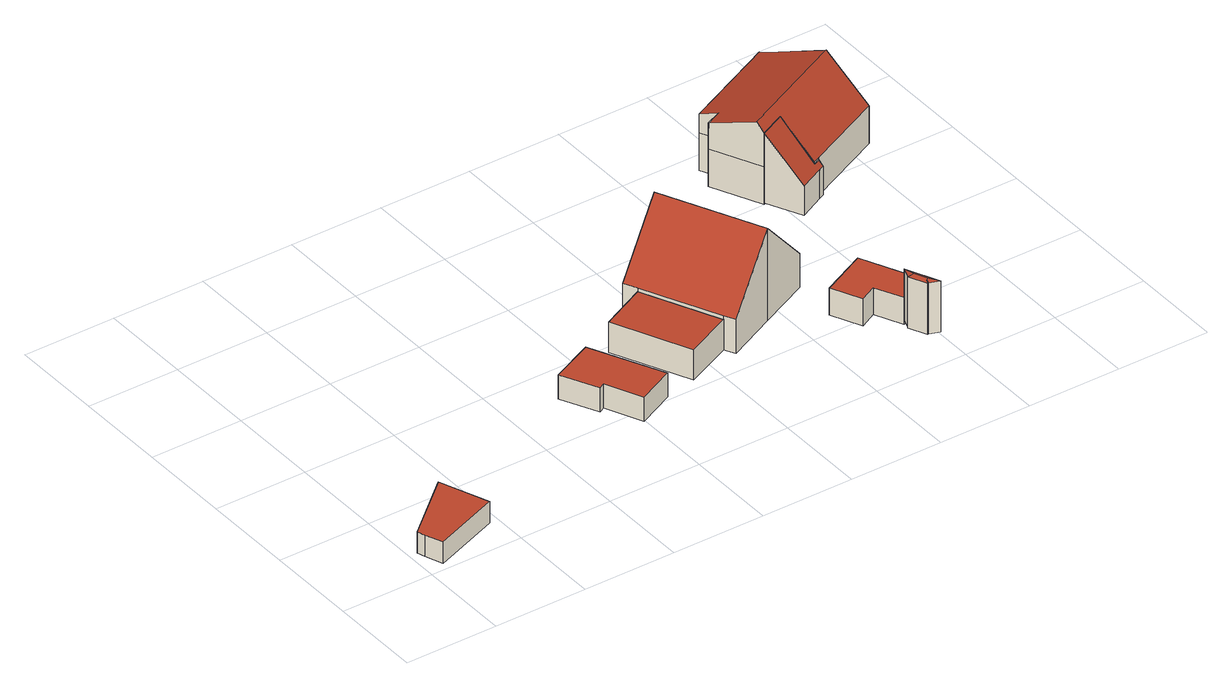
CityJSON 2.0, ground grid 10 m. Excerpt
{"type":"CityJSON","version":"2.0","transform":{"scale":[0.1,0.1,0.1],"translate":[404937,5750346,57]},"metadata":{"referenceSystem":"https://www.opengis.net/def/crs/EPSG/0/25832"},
"CityObjects":{
"building1":{"type":"Building","attributes":{"Gemeindeschluessel":"05515000","Geometrietyp2DReferenz":"3000","function":"51009_1611","roofType":"1000","measuredHeight":2.37},"geometry":[{"type":"Solid","lod":"2","boundaries":[[[[0,1,2,3]],[[4,5,1,0]],[[6,7,5,4]],[[8,9,7,6]],[[3,2,9,8]],[[6,4,0,3,8]],[[1,5,7,9,2]]]],"semantics":{"surfaces":[{"type":"WallSurface"},{"type":"RoofSurface"},{"type":"GroundSurface"}],"values":[[0,0,0,0,0,1,2]]}}]},
"building2":{"type":"Building","attributes":{"Gemeindeschluessel":"05515000","Geometrietyp2DReferenz":"3000","function":"31001_2460","roofType":"1000","measuredHeight":2.77},"geometry":[{"type":"Solid","lod":"2","boundaries":[[[[10,11,12,13]],[[14,15,11,10]],[[16,17,15,14]],[[18,19,17,16]],[[20,21,19,18]],[[13,12,21,20]],[[18,16,14,10,13,20]],[[11,15,17,19,21,12]]]],"semantics":{"surfaces":[{"type":"WallSurface"},{"type":"RoofSurface"},{"type":"GroundSurface"}],"values":[[0,0,0,0,0,0,1,2]]}}]},
"building3":{"type":"Building","attributes":{"Gemeindeschluessel":"05515000","Geometrietyp2DReferenz":"3000","function":"31001_1000"},"address":[{"country":"Germany","locality":"Münster","thoroughfareNumber":"26","thoroughfareName":"Sternkamp"},{"country":"Germany","locality":"Münster","thoroughfareNumber":"26a","thoroughfareName":"Sternkamp"}],"children":["building3-1","building3-2"]},
"building3-1":{"type":"BuildingPart","attributes":{"roofType":"3100","measuredHeight":10.35},"parents":["building3"],"geometry":[{"type":"Solid","lod":"2","boundaries":[[[[22,23,24]],[[25,26,22,24]],[[27,28,26,25]],[[29,30,28,27]],[[31,32,30,29]],[[33,34,32,31]],[[35,36,34,33]],[[37,38,36,35]],[[39,38,37]],[[31,29,27,33]],[[25,24,37,35,33,27]],[[22,26,28,30,32,34,36,38]],[[39,37,24,23]],[[22,38,39,23]]]],"semantics":{"surfaces":[{"type":"WallSurface"},{"type":"RoofSurface"},{"type":"GroundSurface"},{"type":"ClosureSurface"}],"values":[[0,0,0,0,0,0,0,0,0,1,1,2,0,3]]}}]},
"building3-2":{"type":"BuildingPart","attributes":{"roofType":"1000","measuredHeight":3.39},"parents":["building3"],"geometry":[{"type":"Solid","lod":"2","boundaries":[[[[40,41,38,39]],[[42,43,41,40]],[[23,22,43,42]],[[42,40,39,23]],[[41,43,22,38]],[[22,23,39,38]]]],"semantics":{"surfaces":[{"type":"WallSurface"},{"type":"RoofSurface"},{"type":"GroundSurface"},{"type":"ClosureSurface"}],"values":[[0,0,0,1,2,3]]}}]},
"building4":{"type":"Building","attributes":{"Gemeindeschluessel":"05515000","Geometrietyp2DReferenz":"3000","function":"51009_1610","roofType":"5000","measuredHeight":5.98},"geometry":[{"type":"Solid","lod":"2","boundaries":[[[[44,45,46,47]],[[48,49,45,44]],[[50,51,49,48]],[[52,53,51,50]],[[54,55,53,52]],[[47,46,55,54]],[[56,54,52,57]],[[52,50,57]],[[58,56,57,50,48,59]],[[48,44,59]],[[59,44,47,58]],[[58,47,54,56]],[[45,49,51,53,55,46]]]],"semantics":{"surfaces":[{"type":"WallSurface"},{"type":"RoofSurface"},{"type":"GroundSurface"}],"values":[[0,0,0,0,0,0,1,1,1,1,1,1,2]]}}]},
"building5":{"type":"Building","attributes":{"Gemeindeschluessel":"05515000","Geometrietyp2DReferenz":"3000","function":"31001_2460","roofType":"1000","measuredHeight":3.06},"geometry":[{"type":"Solid","lod":"2","boundaries":[[[[60,61,62,63]],[[64,65,61,60]],[[66,67,65,64]],[[68,69,67,66]],[[70,71,69,68]],[[63,62,71,70]],[[68,66,64,60,63,70]],[[61,65,67,69,71,62]]]],"semantics":{"surfaces":[{"type":"WallSurface"},{"type":"RoofSurface"},{"type":"GroundSurface"}],"values":[[0,0,0,0,0,0,1,2]]}}]},
"building6":{"type":"Building","attributes":{"Gemeindeschluessel":"05515000","Geometrietyp2DReferenz":"3000","function":"51009_1610","roofType":"2100","measuredHeight":7.78},"geometry":[{"type":"Solid","lod":"2","boundaries":[[[[72,73,74,75]],[[76,77,73,72]],[[78,79,77,76]],[[80,81,79,78]],[[82,83,81,80]],[[84,85,83,82]],[[75,74,85,84]],[[82,80,78,76,72,75,84]],[[73,77,79,81,83,85,74]]]],"semantics":{"surfaces":[{"type":"WallSurface"},{"type":"RoofSurface"},{"type":"GroundSurface"}],"values":[[0,0,0,0,0,0,0,1,2]]}}]},
"building7":{"type":"Building","attributes":{"Gemeindeschluessel":"05515000","Geometrietyp2DReferenz":"3000","function":"31001_1000","roofType":"5000","measuredHeight":8.94},"address":[{"country":"Germany","locality":"Münster","thoroughfareNumber":"22a","thoroughfareName":"Sternkamp"}],"geometry":[{"type":"Solid","lod":"2","boundaries":[[[[86,87,88,89]],[[90,91,87,86]],[[92,93,91,90]],[[94,95,93,92]],[[96,97,95,94]],[[98,99,97,96]],[[100,101,99,98]],[[102,103,101,100]],[[104,105,103,102]],[[106,107,105,104]],[[89,88,107,106]],[[108,109,72,76,92,90,86]],[[108,110,111,112,113,114,115,109]],[[72,109,115,98,96]],[[115,114,100,98]],[[114,113,102,100]],[[113,112,104,102]],[[112,111,106,104]],[[111,110,89,106]],[[110,108,86,89]],[[76,72,96,94]],[[76,94,92]],[[87,91,93,95,97,99,101,103,105,107,88]]]],"semantics":{"surfaces":[{"type":"WallSurface"},{"type":"RoofSurface"},{"type":"GroundSurface"}],"values":[[0,0,0,0,0,0,0,0,0,0,0,1,1,0,0,0,0,0,0,0,0,0,2]]}}]}
},
"vertices":[
[71,89,29],[71,89,5],[9,36,5],[9,36,29],[91,36,29],[91,36,5],[19,9,29],[19,9,5],[12,27,29],[12,27,5],
[253,155,36],[253,155,9],[272,116,9],[272,116,36],[299,176,36],[299,176,9],[336,99,36],[336,99,9],[296,80,36],[296,80,9],[278,119,36],[278,119,9],
[383,212,9],[383,212,43],[383,212,47],[376,226,47],[376,226,9],[430,252,112],[430,252,9],[484,278,47],[484,278,9],[535,170,47],[535,170,9],[481,145,112],[481,145,9],[427,119,47],[427,119,9],[421,130,47],[421,130,9],[421,130,43],
[371,107,43],[371,107,9],[333,188,43],[333,188,9],
[584,36,71],[584,36,14],[595,32,14],[595,32,71],[583,36,71],[583,36,14],[574,55,71],[574,55,14],[575,55,71],[575,55,14],[579,67,71],[579,67,14],[580,54,73],[577,54,72],[586,41,73],[584,39,72],
[547,87,39],[547,87,9],[565,96,9],[565,96,39],[532,119,39],[532,119,9],[581,143,39],[581,143,9],[610,81,39],[610,81,9],[579,67,39],[579,67,9],
[582,291,93],[582,291,15],[600,254,15],[600,254,47],[609,304,93],[609,304,15],[624,271,53],[624,271,15],[631,274,53],[631,274,15],[633,270,47],[633,270,15],[627,267,47],[627,267,15],
[716,314,55],[716,314,13],[670,410,13],[670,410,55],[631,274,55],[631,274,13],[624,271,55],[624,271,13],[609,304,55],[609,304,13],[582,291,55],[582,291,13],[557,344,55],[557,344,13],[574,352,55],[574,352,13],[565,370,55],[565,370,13],[650,410,55],[650,410,13],[667,418,55],[667,418,13],[697,355,102],[579,299,102],[670,410,79],[667,418,76],[650,410,76],[565,370,76],[574,352,84],[557,344,84]
]}
